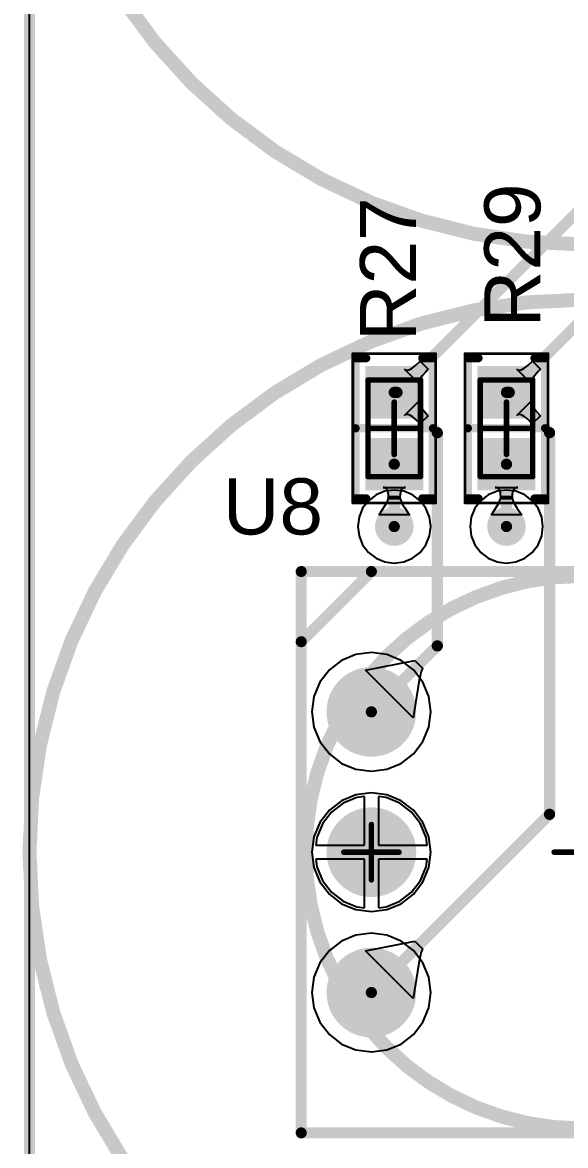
# Model space of a CAD drawing. Header units: inches. Extents: x -0.01 to 3.94, y -0.06 to 4.68.
# Drawn here: x -0.005 to 0.382, y 1.169 to 1.969 of the extents above; entities that cross this region are included whole.
import ezdxf

# ---------------------------------------------------------------- set-up
doc = ezdxf.new("R2010")
doc.units = ezdxf.units.IN
doc.header["$MEASUREMENT"] = 0
for name, color, linetype in [('Board outline', 6, 'Continuous'), ('Bottom Layer', 5, 'Continuous'), ('Bottom Solder', 6, 'Continuous'), ('Int1 -GND)', 16, 'Continuous'), ('Int2 -PWR)', 76, 'Continuous'), ('Multi-Layer', 9, 'Continuous'), ('Pad Holes', 156, 'Continuous'), ('PCBD Notes', 76, 'Continuous'), ('Top 3D Body', 56, 'Continuous'), ('Top Courtyard', 56, 'Continuous'), ('Top Layer', 1, 'Continuous'), ('Top Overlay', 2, 'Continuous'), ('Top Paste', 8, 'Continuous'), ('Top Solder', 216, 'Continuous'), ('Via Holes', 16, 'Continuous')]:
    doc.layers.add(name, color=color, linetype=linetype)
doc.styles.add('Arial', font='', dxfattribs={"height": 0.2})
doc.styles.get('Arial').set_extended_font_data('Arial')

# ---------------------------------------------------------------- blocks, each defined once
blk = doc.blocks.new('2599C238_5645_4A8C_8BF9_C7515FACCFA0_456')
at = {"layer": 'Bottom Layer'}
h = blk.add_hatch(color=5, dxfattribs=at)
edge = h.paths.add_edge_path()
edge.add_arc((-0.0999993, 0.1499991), 0.03, 0, 360)
h = blk.add_hatch(color=5, dxfattribs=at)
edge = h.paths.add_edge_path()
edge.add_arc((7e-07, 0.1499991), 0.03, 0, 360)
h = blk.add_hatch(color=5, dxfattribs=at)
edge = h.paths.add_edge_path()
edge.add_arc((0.1000007, 0.1499991), 0.03, 0, 360)
h = blk.add_hatch(color=5, dxfattribs=at)
edge = h.paths.add_edge_path()
edge.add_arc((-0.0999993, -0.1500009), 0.03, 0, 360)
h = blk.add_hatch(color=5, dxfattribs=at)
edge = h.paths.add_edge_path()
edge.add_arc((7e-07, -0.1500009), 0.03, 0, 360)
h = blk.add_hatch(color=5, dxfattribs=at)
edge = h.paths.add_edge_path()
edge.add_arc((0.1000007, -0.1500009), 0.03, 0, 360)
at = {"layer": 'Bottom Solder'}
h = blk.add_hatch(color=6, dxfattribs=at)
edge = h.paths.add_edge_path()
edge.add_arc((-0.0999993, 0.1499991), 0.0319685, 0, 360)
h = blk.add_hatch(color=6, dxfattribs=at)
edge = h.paths.add_edge_path()
edge.add_arc((7e-07, 0.1499991), 0.0319685, 0, 360)
h = blk.add_hatch(color=6, dxfattribs=at)
edge = h.paths.add_edge_path()
edge.add_arc((0.1000007, 0.1499991), 0.0319685, 0, 360)
h = blk.add_hatch(color=6, dxfattribs=at)
edge = h.paths.add_edge_path()
edge.add_arc((-0.0999993, -0.1500009), 0.0319685, 0, 360)
h = blk.add_hatch(color=6, dxfattribs=at)
edge = h.paths.add_edge_path()
edge.add_arc((7e-07, -0.1500009), 0.0319685, 0, 360)
h = blk.add_hatch(color=6, dxfattribs=at)
edge = h.paths.add_edge_path()
edge.add_arc((0.1000007, -0.1500009), 0.0319685, 0, 360)
at = {"layer": 'Int1 -GND)'}
h = blk.add_hatch(color=7, dxfattribs=at)
edge = h.paths.add_edge_path()
edge.add_arc((-0.0999993, 0.1499991), 0.03, 0, 360)
h = blk.add_hatch(color=7, dxfattribs=at)
edge = h.paths.add_edge_path()
edge.add_arc((7e-07, 0.1499991), 0.03, 0, 360)
h = blk.add_hatch(color=7, dxfattribs=at)
edge = h.paths.add_edge_path()
edge.add_arc((0.1000007, 0.1499991), 0.03, 0, 360)
h = blk.add_hatch(color=7, dxfattribs=at)
edge = h.paths.add_edge_path()
edge.add_arc((-0.0999993, -0.1500009), 0.03, 0, 360)
h = blk.add_hatch(color=7, dxfattribs=at)
edge = h.paths.add_edge_path()
edge.add_arc((7e-07, -0.1500009), 0.03, 0, 360)
h = blk.add_hatch(color=7, dxfattribs=at)
edge = h.paths.add_edge_path()
edge.add_arc((0.1000007, -0.1500009), 0.03, 0, 360)
at = {"layer": 'Int2 -PWR)'}
h = blk.add_hatch(color=7, dxfattribs=at)
edge = h.paths.add_edge_path()
edge.add_arc((-0.0999993, 0.1499991), 0.03, 0, 360)
h = blk.add_hatch(color=7, dxfattribs=at)
edge = h.paths.add_edge_path()
edge.add_arc((7e-07, 0.1499991), 0.03, 0, 360)
h = blk.add_hatch(color=7, dxfattribs=at)
edge = h.paths.add_edge_path()
edge.add_arc((0.1000007, 0.1499991), 0.03, 0, 360)
h = blk.add_hatch(color=7, dxfattribs=at)
edge = h.paths.add_edge_path()
edge.add_arc((-0.0999993, -0.1500009), 0.03, 0, 360)
h = blk.add_hatch(color=7, dxfattribs=at)
edge = h.paths.add_edge_path()
edge.add_arc((7e-07, -0.1500009), 0.03, 0, 360)
h = blk.add_hatch(color=7, dxfattribs=at)
edge = h.paths.add_edge_path()
edge.add_arc((0.1000007, -0.1500009), 0.03, 0, 360)
at = {"layer": 'Multi-Layer'}
h = blk.add_hatch(color=9, dxfattribs=at)
edge = h.paths.add_edge_path()
edge.add_arc((-0.0999993, 0.1499991), 0.03, 0, 360)
h = blk.add_hatch(color=9, dxfattribs=at)
edge = h.paths.add_edge_path()
edge.add_arc((7e-07, 0.1499991), 0.03, 0, 360)
h = blk.add_hatch(color=9, dxfattribs=at)
edge = h.paths.add_edge_path()
edge.add_arc((0.1000007, 0.1499991), 0.03, 0, 360)
h = blk.add_hatch(color=9, dxfattribs=at)
edge = h.paths.add_edge_path()
edge.add_arc((-0.0999993, -0.1500009), 0.03, 0, 360)
h = blk.add_hatch(color=9, dxfattribs=at)
edge = h.paths.add_edge_path()
edge.add_arc((7e-07, -0.1500009), 0.03, 0, 360)
h = blk.add_hatch(color=9, dxfattribs=at)
edge = h.paths.add_edge_path()
edge.add_arc((0.1000007, -0.1500009), 0.03, 0, 360)
at = {"layer": 'Pad Holes'}
h = blk.add_hatch(color=7, dxfattribs=at)
edge = h.paths.add_edge_path()
edge.add_arc((-0.0999993, 0.1499991), 0.015, 0, 360)
h = blk.add_hatch(color=7, dxfattribs=at)
edge = h.paths.add_edge_path()
edge.add_arc((7e-07, 0.1499991), 0.015, 0, 360)
h = blk.add_hatch(color=7, dxfattribs=at)
edge = h.paths.add_edge_path()
edge.add_arc((0.1000007, 0.1499991), 0.015, 0, 360)
h = blk.add_hatch(color=7, dxfattribs=at)
edge = h.paths.add_edge_path()
edge.add_arc((-0.0999993, -0.1500009), 0.015, 0, 360)
h = blk.add_hatch(color=7, dxfattribs=at)
edge = h.paths.add_edge_path()
edge.add_arc((7e-07, -0.1500009), 0.015, 0, 360)
h = blk.add_hatch(color=7, dxfattribs=at)
edge = h.paths.add_edge_path()
edge.add_arc((0.1000007, -0.1500009), 0.015, 0, 360)
at = {"layer": 'Top Layer'}
h = blk.add_hatch(color=1, dxfattribs=at)
edge = h.paths.add_edge_path()
edge.add_arc((-0.0999993, 0.1499991), 0.03, 0, 360)
h = blk.add_hatch(color=1, dxfattribs=at)
edge = h.paths.add_edge_path()
edge.add_arc((7e-07, 0.1499991), 0.03, 0, 360)
h = blk.add_hatch(color=1, dxfattribs=at)
edge = h.paths.add_edge_path()
edge.add_arc((0.1000007, 0.1499991), 0.03, 0, 360)
h = blk.add_hatch(color=1, dxfattribs=at)
edge = h.paths.add_edge_path()
edge.add_arc((-0.0999993, -0.1500009), 0.03, 0, 360)
h = blk.add_hatch(color=1, dxfattribs=at)
edge = h.paths.add_edge_path()
edge.add_arc((7e-07, -0.1500009), 0.03, 0, 360)
h = blk.add_hatch(color=1, dxfattribs=at)
edge = h.paths.add_edge_path()
edge.add_arc((0.1000007, -0.1500009), 0.03, 0, 360)
at = {"layer": 'Top Solder'}
h = blk.add_hatch(color=216, dxfattribs=at)
edge = h.paths.add_edge_path()
edge.add_arc((-0.0999993, 0.1499991), 0.0319685, 0, 360)
h = blk.add_hatch(color=216, dxfattribs=at)
edge = h.paths.add_edge_path()
edge.add_arc((7e-07, 0.1499991), 0.0319685, 0, 360)
h = blk.add_hatch(color=216, dxfattribs=at)
edge = h.paths.add_edge_path()
edge.add_arc((0.1000007, 0.1499991), 0.0319685, 0, 360)
h = blk.add_hatch(color=216, dxfattribs=at)
edge = h.paths.add_edge_path()
edge.add_arc((-0.0999993, -0.1500009), 0.0319685, 0, 360)
h = blk.add_hatch(color=216, dxfattribs=at)
edge = h.paths.add_edge_path()
edge.add_arc((7e-07, -0.1500009), 0.0319685, 0, 360)
h = blk.add_hatch(color=216, dxfattribs=at)
edge = h.paths.add_edge_path()
edge.add_arc((0.1000007, -0.1500009), 0.0319685, 0, 360)
at = {"layer": 'Top Courtyard'}
for points in [[(7e-07, -0.0196849, 0.003937, 0.003937, 0), (7e-07, 0.0196851, 0.003937, 0.003937, 0)], [(0.0196847, -9e-07, 0.003937, 0.003937, 0), (-0.0196853, -9e-07, 0.003937, 0.003937, 0)], [(7e-07, -0.1696849, 0.003937, 0.003937, 0), (7e-07, -0.1303149, 0.003937, 0.003937, 0)], [(0.0196847, -0.1500009, 0.003937, 0.003937, 0), (-0.0196853, -0.1500009, 0.003937, 0.003937, 0)]]:
    blk.add_lwpolyline(points, format="xyseb", dxfattribs=at)
for points in [[(-0.0009835, 0.0196851, 0.0019685, 0.0019685, 1), (0.0009849, 0.0196851, 0.0019685, 0.0019685, 1)], [(-0.0206695, -9e-07, 0.0019685, 0.0019685, 1), (-0.0187011, -9e-07, 0.0019685, 0.0019685, 1)], [(0.0187005, -9e-07, 0.0019685, 0.0019685, 1), (0.0206689, -9e-07, 0.0019685, 0.0019685, 1)], [(-0.0009835, -0.0196849, 0.0019685, 0.0019685, 1), (0.0009849, -0.0196849, 0.0019685, 0.0019685, 1)], [(-0.0009835, -0.1303149, 0.0019685, 0.0019685, 1), (0.0009849, -0.1303149, 0.0019685, 0.0019685, 1)], [(-0.0206695, -0.1500009, 0.0019685, 0.0019685, 1), (-0.0187011, -0.1500009, 0.0019685, 0.0019685, 1)], [(0.0187005, -0.1500009, 0.0019685, 0.0019685, 1), (0.0206689, -0.1500009, 0.0019685, 0.0019685, 1)], [(-0.0009835, -0.1696849, 0.0019685, 0.0019685, 1), (0.0009849, -0.1696849, 0.0019685, 0.0019685, 1)]]:
    blk.add_lwpolyline(points, format="xyseb", close=True, dxfattribs=at)
at = {"layer": 'Top Overlay'}
for points in [[(-0.1999993, -0.2000009, 0.007874, 0.007874, 0), (-0.1999993, 0.1999991, 0.007874, 0.007874, 0)], [(0.2000007, 0.1999991, 0.007874, 0.007874, 0), (-0.1999993, 0.1999991, 0.007874, 0.007874, 0)], [(0.2000007, -0.2000009, 0.007874, 0.007874, 0), (0.2000007, 0.1999991, 0.007874, 0.007874, 0)], [(-0.1499993, -0.2000009, 0.007874, 0.007874, 0), (-0.1999993, -0.1500009, 0.007874, 0.007874, 0)], [(0.2000007, -0.2000009, 0.007874, 0.007874, 0), (-0.1999993, -0.2000009, 0.007874, 0.007874, 0)]]:
    blk.add_lwpolyline(points, format="xyseb", dxfattribs=at)
for points in [[(-0.2019678, 0.1999991, 0.003937, 0.003937, 1), (-0.1980308, 0.1999991, 0.003937, 0.003937, 1)], [(-0.2019678, 0.1999991, 0.003937, 0.003937, 1), (-0.1980308, 0.1999991, 0.003937, 0.003937, 1)], [(0.1980322, 0.1999991, 0.003937, 0.003937, 1), (0.2019692, 0.1999991, 0.003937, 0.003937, 1)], [(0.1980322, 0.1999991, 0.003937, 0.003937, 1), (0.2019692, 0.1999991, 0.003937, 0.003937, 1)], [(-0.2019678, -0.1500009, 0.003937, 0.003937, 1), (-0.1980308, -0.1500009, 0.003937, 0.003937, 1)], [(-0.2019678, -0.2000009, 0.003937, 0.003937, 1), (-0.1980308, -0.2000009, 0.003937, 0.003937, 1)], [(-0.2019678, -0.2000009, 0.003937, 0.003937, 1), (-0.1980308, -0.2000009, 0.003937, 0.003937, 1)], [(-0.1519678, -0.2000009, 0.003937, 0.003937, 1), (-0.1480308, -0.2000009, 0.003937, 0.003937, 1)], [(0.1980322, -0.2000009, 0.003937, 0.003937, 1), (0.2019692, -0.2000009, 0.003937, 0.003937, 1)], [(0.1980322, -0.2000009, 0.003937, 0.003937, 1), (0.2019692, -0.2000009, 0.003937, 0.003937, 1)]]:
    blk.add_lwpolyline(points, format="xyseb", close=True, dxfattribs=at)
blk = doc.blocks.new('RES_0603_1608_525')
at = {"layer": 'Top Layer'}
for points in [[(-0.0423222, -0.0187007), (-0.0423222, 0.0187009), (-0.0088576, 0.0187009), (-0.0088576, -0.0187007)], [(0.0088578, -0.0187007), (0.0088578, 0.0187009), (0.0423224, 0.0187009), (0.0423224, -0.0187007)]]:
    blk.add_hatch(color=1, dxfattribs=at).paths.add_polyline_path(points)
at = {"layer": 'Top Paste'}
for points in [[(-0.0423222, -0.0187007), (-0.0423222, 0.0187009), (-0.0088576, 0.0187009), (-0.0088576, -0.0187007)], [(0.0088578, -0.0187007), (0.0088578, 0.0187009), (0.0423224, 0.0187009), (0.0423224, -0.0187007)]]:
    blk.add_hatch(color=8, dxfattribs=at).paths.add_polyline_path(points)
at = {"layer": 'Top Solder'}
for points in [[(-0.0442907, -0.0206692), (-0.0442907, 0.0206694), (-0.0068891, 0.0206694), (-0.0068891, -0.0206692)], [(0.0068893, -0.0206692), (0.0068893, 0.0206694), (0.0442909, 0.0206694), (0.0442909, -0.0206692)]]:
    blk.add_hatch(color=216, dxfattribs=at).paths.add_polyline_path(points)
at = {"layer": 'Top 3D Body'}
for points in [[(-0.0344479, 0.0187001, 0.003937, 0.003937, 0), (0.0344481, 0.0187001, 0.003937, 0.003937, 0)], [(-0.0344479, 0.0187001, 0.003937, 0.003937, 0), (-0.0344479, -0.0186999, 0.003937, 0.003937, 0)], [(0.0344481, 0.0187001, 0.003937, 0.003937, 0), (0.0344481, -0.0186999, 0.003937, 0.003937, 0)], [(-0.0344479, -0.0186999, 0.003937, 0.003937, 0), (0.0344481, -0.0186999, 0.003937, 0.003937, 0)]]:
    blk.add_lwpolyline(points, format="xyseb", dxfattribs=at)
for points in [[(-0.0354321, 0.0187001, 0.0019685, 0.0019685, 1), (-0.0334637, 0.0187001, 0.0019685, 0.0019685, 1)], [(-0.0354321, 0.0187001, 0.0019685, 0.0019685, 1), (-0.0334637, 0.0187001, 0.0019685, 0.0019685, 1)], [(0.0334639, 0.0187001, 0.0019685, 0.0019685, 1), (0.0354323, 0.0187001, 0.0019685, 0.0019685, 1)], [(0.0334639, 0.0187001, 0.0019685, 0.0019685, 1), (0.0354323, 0.0187001, 0.0019685, 0.0019685, 1)], [(-0.0354321, -0.0186999, 0.0019685, 0.0019685, 1), (-0.0334637, -0.0186999, 0.0019685, 0.0019685, 1)], [(-0.0354321, -0.0186999, 0.0019685, 0.0019685, 1), (-0.0334637, -0.0186999, 0.0019685, 0.0019685, 1)], [(0.0334639, -0.0186999, 0.0019685, 0.0019685, 1), (0.0354323, -0.0186999, 0.0019685, 0.0019685, 1)], [(0.0334639, -0.0186999, 0.0019685, 0.0019685, 1), (0.0354323, -0.0186999, 0.0019685, 0.0019685, 1)]]:
    blk.add_lwpolyline(points, format="xyseb", close=True, dxfattribs=at)
at = {"layer": 'Top Courtyard'}
for points in [[(-0.0531499, 0.0295281, 0.0019685, 0.0019685, 0), (0.0531501, 0.0295281, 0.0019685, 0.0019685, 0)], [(-0.0531499, 0.0295281, 0.0019685, 0.0019685, 0), (-0.0531499, -0.0295279, 0.0019685, 0.0019685, 0)], [(0.0531501, 0.0295281, 0.0019685, 0.0019685, 0), (0.0531501, -0.0295279, 0.0019685, 0.0019685, 0)], [(1e-07, 0.0187001, 0.003937, 0.003937, 0), (1e-07, -0.0186999, 0.003937, 0.003937, 0)], [(-0.0186999, 1e-07, 0.003937, 0.003937, 0), (0.0187001, 1e-07, 0.003937, 0.003937, 0)], [(-0.0531499, -0.0295279, 0.0019685, 0.0019685, 0), (0.0531501, -0.0295279, 0.0019685, 0.0019685, 0)]]:
    blk.add_lwpolyline(points, format="xyseb", dxfattribs=at)
for points in [[(-0.053642, 0.0295281, 0.0009842, 0.0009842, 1), (-0.0526578, 0.0295281, 0.0009842, 0.0009842, 1)], [(-0.053642, 0.0295281, 0.0009842, 0.0009842, 1), (-0.0526578, 0.0295281, 0.0009842, 0.0009842, 1)], [(0.052658, 0.0295281, 0.0009842, 0.0009842, 1), (0.0536422, 0.0295281, 0.0009842, 0.0009842, 1)], [(0.052658, 0.0295281, 0.0009842, 0.0009842, 1), (0.0536422, 0.0295281, 0.0009842, 0.0009842, 1)], [(-0.0009841, 0.0187001, 0.0019685, 0.0019685, 1), (0.0009843, 0.0187001, 0.0019685, 0.0019685, 1)], [(-0.0196841, 1e-07, 0.0019685, 0.0019685, 1), (-0.0177157, 1e-07, 0.0019685, 0.0019685, 1)], [(0.0177159, 1e-07, 0.0019685, 0.0019685, 1), (0.0196843, 1e-07, 0.0019685, 0.0019685, 1)], [(-0.0009841, -0.0186999, 0.0019685, 0.0019685, 1), (0.0009843, -0.0186999, 0.0019685, 0.0019685, 1)], [(-0.053642, -0.0295279, 0.0009842, 0.0009842, 1), (-0.0526578, -0.0295279, 0.0009842, 0.0009842, 1)], [(-0.053642, -0.0295279, 0.0009842, 0.0009842, 1), (-0.0526578, -0.0295279, 0.0009842, 0.0009842, 1)], [(0.052658, -0.0295279, 0.0009842, 0.0009842, 1), (0.0536422, -0.0295279, 0.0009842, 0.0009842, 1)], [(0.052658, -0.0295279, 0.0009842, 0.0009842, 1), (0.0536422, -0.0295279, 0.0009842, 0.0009842, 1)]]:
    blk.add_lwpolyline(points, format="xyseb", close=True, dxfattribs=at)
at = {"layer": 'Top Overlay'}
for points in [[(-0.0499999, 0.0275581, 0.0059055, 0.0059055, 0), (0.0500001, 0.0275581, 0.0059055, 0.0059055, 0)], [(-0.0499999, 0.0275581, 0.0059055, 0.0059055, 0), (-0.0499999, 0.0200001, 0.0059055, 0.0059055, 0)], [(1e-07, 0.0275581, 0.0059055, 0.0059055, 0), (1e-07, -0.0275599, 0.0059055, 0.0059055, 0)], [(0.0500001, 0.0275581, 0.0059055, 0.0059055, 0), (0.0500001, 0.0200001, 0.0059055, 0.0059055, 0)], [(-0.0499999, -0.0199999, 0.0059055, 0.0059055, 0), (-0.0499999, -0.0275599, 0.0059055, 0.0059055, 0)], [(0.0500001, -0.0199999, 0.0059055, 0.0059055, 0), (0.0500001, -0.0275599, 0.0059055, 0.0059055, 0)], [(-0.0499999, -0.0275599, 0.0059055, 0.0059055, 0), (0.0500001, -0.0275599, 0.0059055, 0.0059055, 0)]]:
    blk.add_lwpolyline(points, format="xyseb", dxfattribs=at)
for points in [[(-0.0514763, 0.0275581, 0.0029527, 0.0029527, 1), (-0.0485235, 0.0275581, 0.0029527, 0.0029527, 1)], [(-0.0514763, 0.0275581, 0.0029527, 0.0029527, 1), (-0.0485235, 0.0275581, 0.0029527, 0.0029527, 1)], [(-0.0014763, 0.0275581, 0.0029527, 0.0029527, 1), (0.0014765, 0.0275581, 0.0029527, 0.0029527, 1)], [(0.0485237, 0.0275581, 0.0029527, 0.0029527, 1), (0.0514765, 0.0275581, 0.0029527, 0.0029527, 1)], [(0.0485237, 0.0275581, 0.0029527, 0.0029527, 1), (0.0514765, 0.0275581, 0.0029527, 0.0029527, 1)], [(-0.0514763, 0.0200001, 0.0029527, 0.0029527, 1), (-0.0485235, 0.0200001, 0.0029527, 0.0029527, 1)], [(0.0485237, 0.0200001, 0.0029527, 0.0029527, 1), (0.0514765, 0.0200001, 0.0029527, 0.0029527, 1)], [(-0.0514763, -0.0199999, 0.0029527, 0.0029527, 1), (-0.0485235, -0.0199999, 0.0029527, 0.0029527, 1)], [(0.0485237, -0.0199999, 0.0029527, 0.0029527, 1), (0.0514765, -0.0199999, 0.0029527, 0.0029527, 1)], [(-0.0514763, -0.0275599, 0.0029527, 0.0029527, 1), (-0.0485235, -0.0275599, 0.0029527, 0.0029527, 1)], [(-0.0514763, -0.0275599, 0.0029527, 0.0029527, 1), (-0.0485235, -0.0275599, 0.0029527, 0.0029527, 1)], [(-0.0014763, -0.0275599, 0.0029527, 0.0029527, 1), (0.0014765, -0.0275599, 0.0029527, 0.0029527, 1)], [(0.0485237, -0.0275599, 0.0029527, 0.0029527, 1), (0.0514765, -0.0275599, 0.0029527, 0.0029527, 1)], [(0.0485237, -0.0275599, 0.0029527, 0.0029527, 1), (0.0514765, -0.0275599, 0.0029527, 0.0029527, 1)]]:
    blk.add_lwpolyline(points, format="xyseb", close=True, dxfattribs=at)
blk = doc.blocks.new('RES_0603_1608_527')
at = {"layer": 'Top Layer'}
for points in [[(-0.0423222, -0.0187007), (-0.0423222, 0.0187009), (-0.0088576, 0.0187009), (-0.0088576, -0.0187007)], [(0.0088578, -0.0187007), (0.0088578, 0.0187009), (0.0423224, 0.0187009), (0.0423224, -0.0187007)]]:
    blk.add_hatch(color=1, dxfattribs=at).paths.add_polyline_path(points)
at = {"layer": 'Top Paste'}
for points in [[(-0.0423222, -0.0187007), (-0.0423222, 0.0187009), (-0.0088576, 0.0187009), (-0.0088576, -0.0187007)], [(0.0088578, -0.0187007), (0.0088578, 0.0187009), (0.0423224, 0.0187009), (0.0423224, -0.0187007)]]:
    blk.add_hatch(color=8, dxfattribs=at).paths.add_polyline_path(points)
at = {"layer": 'Top Solder'}
for points in [[(-0.0442907, -0.0206692), (-0.0442907, 0.0206694), (-0.0068891, 0.0206694), (-0.0068891, -0.0206692)], [(0.0068893, -0.0206692), (0.0068893, 0.0206694), (0.0442909, 0.0206694), (0.0442909, -0.0206692)]]:
    blk.add_hatch(color=216, dxfattribs=at).paths.add_polyline_path(points)
at = {"layer": 'Top 3D Body'}
for points in [[(-0.0344479, 0.0187001, 0.003937, 0.003937, 0), (0.0344481, 0.0187001, 0.003937, 0.003937, 0)], [(-0.0344479, 0.0187001, 0.003937, 0.003937, 0), (-0.0344479, -0.0186999, 0.003937, 0.003937, 0)], [(0.0344481, 0.0187001, 0.003937, 0.003937, 0), (0.0344481, -0.0186999, 0.003937, 0.003937, 0)], [(-0.0344479, -0.0186999, 0.003937, 0.003937, 0), (0.0344481, -0.0186999, 0.003937, 0.003937, 0)]]:
    blk.add_lwpolyline(points, format="xyseb", dxfattribs=at)
for points in [[(-0.0354321, 0.0187001, 0.0019685, 0.0019685, 1), (-0.0334637, 0.0187001, 0.0019685, 0.0019685, 1)], [(-0.0354321, 0.0187001, 0.0019685, 0.0019685, 1), (-0.0334637, 0.0187001, 0.0019685, 0.0019685, 1)], [(0.0334639, 0.0187001, 0.0019685, 0.0019685, 1), (0.0354323, 0.0187001, 0.0019685, 0.0019685, 1)], [(0.0334639, 0.0187001, 0.0019685, 0.0019685, 1), (0.0354323, 0.0187001, 0.0019685, 0.0019685, 1)], [(-0.0354321, -0.0186999, 0.0019685, 0.0019685, 1), (-0.0334637, -0.0186999, 0.0019685, 0.0019685, 1)], [(-0.0354321, -0.0186999, 0.0019685, 0.0019685, 1), (-0.0334637, -0.0186999, 0.0019685, 0.0019685, 1)], [(0.0334639, -0.0186999, 0.0019685, 0.0019685, 1), (0.0354323, -0.0186999, 0.0019685, 0.0019685, 1)], [(0.0334639, -0.0186999, 0.0019685, 0.0019685, 1), (0.0354323, -0.0186999, 0.0019685, 0.0019685, 1)]]:
    blk.add_lwpolyline(points, format="xyseb", close=True, dxfattribs=at)
at = {"layer": 'Top Courtyard'}
for points in [[(-0.0531499, 0.0295281, 0.0019685, 0.0019685, 0), (0.0531501, 0.0295281, 0.0019685, 0.0019685, 0)], [(-0.0531499, 0.0295281, 0.0019685, 0.0019685, 0), (-0.0531499, -0.0295279, 0.0019685, 0.0019685, 0)], [(0.0531501, 0.0295281, 0.0019685, 0.0019685, 0), (0.0531501, -0.0295279, 0.0019685, 0.0019685, 0)], [(1e-07, 0.0187001, 0.003937, 0.003937, 0), (1e-07, -0.0186999, 0.003937, 0.003937, 0)], [(-0.0186999, 1e-07, 0.003937, 0.003937, 0), (0.0187001, 1e-07, 0.003937, 0.003937, 0)], [(-0.0531499, -0.0295279, 0.0019685, 0.0019685, 0), (0.0531501, -0.0295279, 0.0019685, 0.0019685, 0)]]:
    blk.add_lwpolyline(points, format="xyseb", dxfattribs=at)
for points in [[(-0.053642, 0.0295281, 0.0009842, 0.0009842, 1), (-0.0526578, 0.0295281, 0.0009842, 0.0009842, 1)], [(-0.053642, 0.0295281, 0.0009842, 0.0009842, 1), (-0.0526578, 0.0295281, 0.0009842, 0.0009842, 1)], [(0.052658, 0.0295281, 0.0009842, 0.0009842, 1), (0.0536422, 0.0295281, 0.0009842, 0.0009842, 1)], [(0.052658, 0.0295281, 0.0009842, 0.0009842, 1), (0.0536422, 0.0295281, 0.0009842, 0.0009842, 1)], [(-0.0009841, 0.0187001, 0.0019685, 0.0019685, 1), (0.0009843, 0.0187001, 0.0019685, 0.0019685, 1)], [(-0.0196841, 1e-07, 0.0019685, 0.0019685, 1), (-0.0177157, 1e-07, 0.0019685, 0.0019685, 1)], [(0.0177159, 1e-07, 0.0019685, 0.0019685, 1), (0.0196843, 1e-07, 0.0019685, 0.0019685, 1)], [(-0.0009841, -0.0186999, 0.0019685, 0.0019685, 1), (0.0009843, -0.0186999, 0.0019685, 0.0019685, 1)], [(-0.053642, -0.0295279, 0.0009842, 0.0009842, 1), (-0.0526578, -0.0295279, 0.0009842, 0.0009842, 1)], [(-0.053642, -0.0295279, 0.0009842, 0.0009842, 1), (-0.0526578, -0.0295279, 0.0009842, 0.0009842, 1)], [(0.052658, -0.0295279, 0.0009842, 0.0009842, 1), (0.0536422, -0.0295279, 0.0009842, 0.0009842, 1)], [(0.052658, -0.0295279, 0.0009842, 0.0009842, 1), (0.0536422, -0.0295279, 0.0009842, 0.0009842, 1)]]:
    blk.add_lwpolyline(points, format="xyseb", close=True, dxfattribs=at)
at = {"layer": 'Top Overlay'}
for points in [[(-0.0499999, 0.0275581, 0.0059055, 0.0059055, 0), (0.0500001, 0.0275581, 0.0059055, 0.0059055, 0)], [(-0.0499999, 0.0275581, 0.0059055, 0.0059055, 0), (-0.0499999, 0.0200001, 0.0059055, 0.0059055, 0)], [(1e-07, 0.0275581, 0.0059055, 0.0059055, 0), (1e-07, -0.0275599, 0.0059055, 0.0059055, 0)], [(0.0500001, 0.0275581, 0.0059055, 0.0059055, 0), (0.0500001, 0.0200001, 0.0059055, 0.0059055, 0)], [(-0.0499999, -0.0199999, 0.0059055, 0.0059055, 0), (-0.0499999, -0.0275599, 0.0059055, 0.0059055, 0)], [(0.0500001, -0.0199999, 0.0059055, 0.0059055, 0), (0.0500001, -0.0275599, 0.0059055, 0.0059055, 0)], [(-0.0499999, -0.0275599, 0.0059055, 0.0059055, 0), (0.0500001, -0.0275599, 0.0059055, 0.0059055, 0)]]:
    blk.add_lwpolyline(points, format="xyseb", dxfattribs=at)
for points in [[(-0.0514763, 0.0275581, 0.0029527, 0.0029527, 1), (-0.0485235, 0.0275581, 0.0029527, 0.0029527, 1)], [(-0.0514763, 0.0275581, 0.0029527, 0.0029527, 1), (-0.0485235, 0.0275581, 0.0029527, 0.0029527, 1)], [(-0.0014763, 0.0275581, 0.0029527, 0.0029527, 1), (0.0014765, 0.0275581, 0.0029527, 0.0029527, 1)], [(0.0485237, 0.0275581, 0.0029527, 0.0029527, 1), (0.0514765, 0.0275581, 0.0029527, 0.0029527, 1)], [(0.0485237, 0.0275581, 0.0029527, 0.0029527, 1), (0.0514765, 0.0275581, 0.0029527, 0.0029527, 1)], [(-0.0514763, 0.0200001, 0.0029527, 0.0029527, 1), (-0.0485235, 0.0200001, 0.0029527, 0.0029527, 1)], [(0.0485237, 0.0200001, 0.0029527, 0.0029527, 1), (0.0514765, 0.0200001, 0.0029527, 0.0029527, 1)], [(-0.0514763, -0.0199999, 0.0029527, 0.0029527, 1), (-0.0485235, -0.0199999, 0.0029527, 0.0029527, 1)], [(0.0485237, -0.0199999, 0.0029527, 0.0029527, 1), (0.0514765, -0.0199999, 0.0029527, 0.0029527, 1)], [(-0.0514763, -0.0275599, 0.0029527, 0.0029527, 1), (-0.0485235, -0.0275599, 0.0029527, 0.0029527, 1)], [(-0.0514763, -0.0275599, 0.0029527, 0.0029527, 1), (-0.0485235, -0.0275599, 0.0029527, 0.0029527, 1)], [(-0.0014763, -0.0275599, 0.0029527, 0.0029527, 1), (0.0014765, -0.0275599, 0.0029527, 0.0029527, 1)], [(0.0485237, -0.0275599, 0.0029527, 0.0029527, 1), (0.0514765, -0.0275599, 0.0029527, 0.0029527, 1)], [(0.0485237, -0.0275599, 0.0029527, 0.0029527, 1), (0.0514765, -0.0275599, 0.0029527, 0.0029527, 1)]]:
    blk.add_lwpolyline(points, format="xyseb", close=True, dxfattribs=at)

msp = doc.modelspace()

# ---------------------------------------------------------------- hatches: boundary and pattern name
at = {"layer": 'Bottom Layer'}
h = msp.add_hatch(color=5, dxfattribs=at)
edge = h.paths.add_edge_path()
edge.add_arc((0.26, 1.61), 0.0137795, 0, 360)
h = msp.add_hatch(color=5, dxfattribs=at)
edge = h.paths.add_edge_path()
edge.add_arc((0.3399999, 1.6100001), 0.0137795, 0, 360)
at = {"layer": 'Int1 -GND)'}
h = msp.add_hatch(color=7, dxfattribs=at)
edge = h.paths.add_edge_path()
edge.add_arc((0.26, 1.61), 0.0137795, 0, 360)
h = msp.add_hatch(color=7, dxfattribs=at)
edge = h.paths.add_edge_path()
edge.add_arc((0.3399999, 1.6100001), 0.0137795, 0, 360)
at = {"layer": 'Int2 -PWR)'}
h = msp.add_hatch(color=7, dxfattribs=at)
edge = h.paths.add_edge_path()
edge.add_arc((0.26, 1.61), 0.0137795, 0, 360)
h = msp.add_hatch(color=7, dxfattribs=at)
edge = h.paths.add_edge_path()
edge.add_arc((0.3399999, 1.6100001), 0.0137795, 0, 360)
at = {"layer": 'Top Layer'}
h = msp.add_hatch(color=1, dxfattribs=at)
edge = h.paths.add_edge_path()
edge.add_arc((0.26, 1.61), 0.0137795, 0, 360)
h = msp.add_hatch(color=1, dxfattribs=at)
edge = h.paths.add_edge_path()
edge.add_arc((0.3399999, 1.6100001), 0.0137795, 0, 360)
at = {"layer": 'Via Holes'}
h = msp.add_hatch(color=7, dxfattribs=at)
edge = h.paths.add_edge_path()
edge.add_arc((0.26, 1.61), 0.0068897, 0, 360)
h = msp.add_hatch(color=7, dxfattribs=at)
edge = h.paths.add_edge_path()
edge.add_arc((0.3399999, 1.6100001), 0.0068897, 0, 360)

# ---------------------------------------------------------------- linework, layer by layer
at = {"layer": 'Board outline'}
msp.add_lwpolyline([(-1e-07, 1e-07, 0.007874, 0.007874, 0), (-1e-07, 4.6259841, 0.007874, 0.007874, 0)], format="xyseb", dxfattribs=at)
at = {"layer": 'Int1 -GND)'}
for p, q in [((0, 0), (0, 4.6259843)), ((0.2225187, 1.514639), (0.2137452, 1.5079068)), ((0.2327357, 1.518871), (0.2225187, 1.514639)), ((0.2436999, 1.5203145), (0.2327357, 1.518871)), ((0.2546641, 1.518871), (0.2436999, 1.5203145)), ((0.2648811, 1.514639), (0.2546641, 1.518871)), ((0.2736546, 1.5079068), (0.2648811, 1.514639)), ((0.2137452, 1.5079068), (0.207013, 1.4991333)), ((0.2803868, 1.4991333), (0.2736546, 1.5079068)), ((0.207013, 1.4991333), (0.202781, 1.4889163)), ((0.2846188, 1.4889163), (0.2803868, 1.4991333)), ((0.202781, 1.4889163), (0.2013375, 1.4779521)), ((0.2860623, 1.4779521), (0.2846188, 1.4889163)), ((0.2013375, 1.4779521), (0.202781, 1.4669879)), ((0.2846188, 1.4669879), (0.2860623, 1.4779521)), ((0.202781, 1.4669879), (0.207013, 1.4567709)), ((0.2803868, 1.4567709), (0.2846188, 1.4669879)), ((0.207013, 1.4567709), (0.2137452, 1.4479974)), ((0.2736546, 1.4479974), (0.2803868, 1.4567709)), ((0.2137452, 1.4479974), (0.2225187, 1.4412652)), ((0.2225187, 1.4412652), (0.2327357, 1.4370332)), ((0.2546641, 1.4370332), (0.2648811, 1.4412652)), ((0.2648811, 1.4412652), (0.2736546, 1.4479974)), ((0.2327357, 1.4370332), (0.2436999, 1.4355897)), ((0.2436999, 1.4355897), (0.2546641, 1.4370332)), ((0.2327357, 1.418871), (0.2225187, 1.414639)), ((0.2436999, 1.4203145), (0.2327357, 1.418871)), ((0.2546641, 1.418871), (0.2436999, 1.4203145)), ((0.2648811, 1.414639), (0.2546641, 1.418871)), ((0.2225187, 1.414639), (0.2137452, 1.4079068)), ((0.2736546, 1.4079068), (0.2648811, 1.414639)), ((0.2137452, 1.4079068), (0.207013, 1.3991333)), ((0.2803868, 1.3991333), (0.2736546, 1.4079068)), ((0.207013, 1.3991333), (0.202781, 1.3889163)), ((0.2846188, 1.3889163), (0.2803868, 1.3991333)), ((0.202781, 1.3889163), (0.2013375, 1.3779521)), ((0.2860623, 1.3779521), (0.2846188, 1.3889163)), ((0.2013375, 1.3779521), (0.202781, 1.3669879)), ((0.2846188, 1.3669879), (0.2860623, 1.3779521)), ((0.202781, 1.3669879), (0.207013, 1.3567709)), ((0.2803868, 1.3567709), (0.2846188, 1.3669879)), ((0.207013, 1.3567709), (0.2137452, 1.3479974)), ((0.2736546, 1.3479974), (0.2803868, 1.3567709)), ((0.2137452, 1.3479974), (0.2225187, 1.3412652)), ((0.2648811, 1.3412652), (0.2736546, 1.3479974)), ((0.2225187, 1.3412652), (0.2327357, 1.3370332)), ((0.2327357, 1.3370332), (0.2436999, 1.3355897)), ((0.2436999, 1.3355897), (0.2546641, 1.3370332)), ((0.2546641, 1.3370332), (0.2648811, 1.3412652)), ((0.2225187, 1.314639), (0.2137452, 1.3079068)), ((0.2327357, 1.318871), (0.2225187, 1.314639)), ((0.2436999, 1.3203145), (0.2327357, 1.318871)), ((0.2546641, 1.318871), (0.2436999, 1.3203145)), ((0.2648811, 1.314639), (0.2546641, 1.318871)), ((0.2736546, 1.3079068), (0.2648811, 1.314639)), ((0.2137452, 1.3079068), (0.207013, 1.2991333)), ((0.2803868, 1.2991333), (0.2736546, 1.3079068)), ((0.207013, 1.2991333), (0.202781, 1.2889163)), ((0.2846188, 1.2889163), (0.2803868, 1.2991333)), ((0.202781, 1.2889163), (0.2013375, 1.2779521)), ((0.2860623, 1.2779521), (0.2846188, 1.2889163)), ((0.2013375, 1.2779521), (0.202781, 1.2669879)), ((0.2846188, 1.2669879), (0.2860623, 1.2779521)), ((0.202781, 1.2669879), (0.207013, 1.2567709)), ((0.2803868, 1.2567709), (0.2846188, 1.2669879)), ((0.207013, 1.2567709), (0.2137452, 1.2479974)), ((0.2736546, 1.2479974), (0.2803868, 1.2567709)), ((0.2137452, 1.2479974), (0.2225187, 1.2412652)), ((0.2225187, 1.2412652), (0.2327357, 1.2370332)), ((0.2546641, 1.2370332), (0.2648811, 1.2412652)), ((0.2648811, 1.2412652), (0.2736546, 1.2479974)), ((0.2327357, 1.2370332), (0.2436999, 1.2355897)), ((0.2436999, 1.2355897), (0.2546641, 1.2370332))]:
    msp.add_line(p, q, dxfattribs=at)
at = {"layer": 'Int2 -PWR)'}
for p, q in [((0, 0), (0, 4.6259843)), ((0.246999, 1.6325184), (0.2416138, 1.6283862)), ((0.2532702, 1.635116), (0.246999, 1.6325184)), ((0.26, 1.636002), (0.2532702, 1.635116)), ((0.2667298, 1.635116), (0.26, 1.636002)), ((0.273001, 1.6325184), (0.2667298, 1.635116)), ((0.2783862, 1.6283862), (0.273001, 1.6325184)), ((0.3269989, 1.6325185), (0.3216137, 1.6283863)), ((0.3332701, 1.6351161), (0.3269989, 1.6325185)), ((0.3399999, 1.6360021), (0.3332701, 1.6351161)), ((0.3467297, 1.6351161), (0.3399999, 1.6360021)), ((0.3530009, 1.6325185), (0.3467297, 1.6351161)), ((0.3583861, 1.6283863), (0.3530009, 1.6325185)), ((0.2416138, 1.6283862), (0.2374816, 1.623001)), ((0.2825184, 1.623001), (0.2783862, 1.6283862)), ((0.3216137, 1.6283863), (0.3174815, 1.6230011)), ((0.3625183, 1.6230011), (0.3583861, 1.6283863)), ((0.234884, 1.6167298), (0.233998, 1.61)), ((0.2374816, 1.623001), (0.234884, 1.6167298)), ((0.285116, 1.6167298), (0.2825184, 1.623001)), ((0.286002, 1.61), (0.285116, 1.6167298)), ((0.3148839, 1.6167299), (0.3139979, 1.6100001)), ((0.3174815, 1.6230011), (0.3148839, 1.6167299)), ((0.3651159, 1.6167299), (0.3625183, 1.6230011)), ((0.3660019, 1.6100001), (0.3651159, 1.6167299)), ((0.233998, 1.61), (0.234884, 1.6032702)), ((0.285116, 1.6032702), (0.286002, 1.61)), ((0.3139979, 1.6100001), (0.3148839, 1.6032703)), ((0.3651159, 1.6032703), (0.3660019, 1.6100001)), ((0.234884, 1.6032702), (0.2374816, 1.596999)), ((0.2825184, 1.596999), (0.285116, 1.6032702)), ((0.3148839, 1.6032703), (0.3174815, 1.5969991)), ((0.3625183, 1.5969991), (0.3651159, 1.6032703)), ((0.2374816, 1.596999), (0.2416138, 1.5916138)), ((0.2783862, 1.5916138), (0.2825184, 1.596999)), ((0.3174815, 1.5969991), (0.3216137, 1.5916139)), ((0.3583861, 1.5916139), (0.3625183, 1.5969991)), ((0.2416138, 1.5916138), (0.246999, 1.5874816)), ((0.246999, 1.5874816), (0.2532702, 1.584884)), ((0.2532702, 1.584884), (0.26, 1.583998)), ((0.26, 1.583998), (0.2667298, 1.584884)), ((0.2667298, 1.584884), (0.273001, 1.5874816)), ((0.273001, 1.5874816), (0.2783862, 1.5916138)), ((0.3216137, 1.5916139), (0.3269989, 1.5874817)), ((0.3269989, 1.5874817), (0.3332701, 1.5848841)), ((0.3332701, 1.5848841), (0.3399999, 1.5839981)), ((0.3399999, 1.5839981), (0.3467297, 1.5848841)), ((0.3467297, 1.5848841), (0.3530009, 1.5874817)), ((0.3530009, 1.5874817), (0.3583861, 1.5916139)), ((0.2225187, 1.514639), (0.2137452, 1.5079068)), ((0.2327357, 1.518871), (0.2225187, 1.514639)), ((0.2436999, 1.5203145), (0.2327357, 1.518871)), ((0.2546641, 1.518871), (0.2436999, 1.5203145)), ((0.2648811, 1.514639), (0.2546641, 1.518871)), ((0.2736546, 1.5079068), (0.2648811, 1.514639)), ((0.2137452, 1.5079068), (0.207013, 1.4991333)), ((0.2803868, 1.4991333), (0.2736546, 1.5079068)), ((0.207013, 1.4991333), (0.202781, 1.4889163)), ((0.2846188, 1.4889163), (0.2803868, 1.4991333)), ((0.202781, 1.4889163), (0.2013375, 1.4779521)), ((0.2860623, 1.4779521), (0.2846188, 1.4889163)), ((0.2013375, 1.4779521), (0.202781, 1.4669879)), ((0.2846188, 1.4669879), (0.2860623, 1.4779521)), ((0.202781, 1.4669879), (0.207013, 1.4567709)), ((0.2803868, 1.4567709), (0.2846188, 1.4669879)), ((0.207013, 1.4567709), (0.2137452, 1.4479974)), ((0.2736546, 1.4479974), (0.2803868, 1.4567709)), ((0.2137452, 1.4479974), (0.2225187, 1.4412652)), ((0.2225187, 1.4412652), (0.2327357, 1.4370332)), ((0.2546641, 1.4370332), (0.2648811, 1.4412652)), ((0.2648811, 1.4412652), (0.2736546, 1.4479974)), ((0.2327357, 1.4370332), (0.2436999, 1.4355897)), ((0.2436999, 1.4355897), (0.2546641, 1.4370332)), ((0.2332578, 1.4169226), (0.2235273, 1.4128921)), ((0.2386999, 1.4176391), (0.2332578, 1.4169226)), ((0.2386999, 1.3829521), (0.2386999, 1.4176391)), ((0.254142, 1.4169226), (0.2486999, 1.4176391)), ((0.2486999, 1.4176391), (0.2486999, 1.3829521)), ((0.2638725, 1.4128921), (0.254142, 1.4169226)), ((0.2235273, 1.4128921), (0.2151715, 1.4064805)), ((0.2722283, 1.4064805), (0.2638725, 1.4128921)), ((0.2151715, 1.4064805), (0.2087599, 1.3981247)), ((0.2786399, 1.3981247), (0.2722283, 1.4064805)), ((0.2087599, 1.3981247), (0.2047294, 1.3883942)), ((0.2826704, 1.3883942), (0.2786399, 1.3981247)), ((0.2047294, 1.3883942), (0.2040129, 1.3829521)), ((0.2833869, 1.3829521), (0.2826704, 1.3883942)), ((0.2040129, 1.3829521), (0.2386999, 1.3829521)), ((0.2486999, 1.3829521), (0.2833869, 1.3829521)), ((0.2386999, 1.3729521), (0.2040129, 1.3729521)), ((0.2040129, 1.3729521), (0.2047294, 1.36751)), ((0.2386999, 1.3382651), (0.2386999, 1.3729521)), ((0.2833869, 1.3729521), (0.2486999, 1.3729521)), ((0.2486999, 1.3729521), (0.2486999, 1.3382651)), ((0.2826704, 1.36751), (0.2833869, 1.3729521)), ((0.2047294, 1.36751), (0.2087599, 1.3577795)), ((0.2786399, 1.3577795), (0.2826704, 1.36751)), ((0.2087599, 1.3577795), (0.2151715, 1.3494237)), ((0.2722283, 1.3494237), (0.2786399, 1.3577795)), ((0.2151715, 1.3494237), (0.2235273, 1.3430121)), ((0.2638725, 1.3430121), (0.2722283, 1.3494237)), ((0.2235273, 1.3430121), (0.2332578, 1.3389816)), ((0.2332578, 1.3389816), (0.2386999, 1.3382651)), ((0.2486999, 1.3382651), (0.254142, 1.3389816)), ((0.254142, 1.3389816), (0.2638725, 1.3430121)), ((0.2225187, 1.314639), (0.2137452, 1.3079068)), ((0.2327357, 1.318871), (0.2225187, 1.314639)), ((0.2436999, 1.3203145), (0.2327357, 1.318871)), ((0.2546641, 1.318871), (0.2436999, 1.3203145)), ((0.2648811, 1.314639), (0.2546641, 1.318871)), ((0.2736546, 1.3079068), (0.2648811, 1.314639)), ((0.2137452, 1.3079068), (0.207013, 1.2991333)), ((0.2803868, 1.2991333), (0.2736546, 1.3079068)), ((0.207013, 1.2991333), (0.202781, 1.2889163)), ((0.2846188, 1.2889163), (0.2803868, 1.2991333)), ((0.202781, 1.2889163), (0.2013375, 1.2779521)), ((0.2860623, 1.2779521), (0.2846188, 1.2889163)), ((0.2013375, 1.2779521), (0.202781, 1.2669879)), ((0.2846188, 1.2669879), (0.2860623, 1.2779521)), ((0.202781, 1.2669879), (0.207013, 1.2567709)), ((0.2803868, 1.2567709), (0.2846188, 1.2669879)), ((0.207013, 1.2567709), (0.2137452, 1.2479974)), ((0.2736546, 1.2479974), (0.2803868, 1.2567709)), ((0.2137452, 1.2479974), (0.2225187, 1.2412652)), ((0.2225187, 1.2412652), (0.2327357, 1.2370332)), ((0.2546641, 1.2370332), (0.2648811, 1.2412652)), ((0.2648811, 1.2412652), (0.2736546, 1.2479974)), ((0.2327357, 1.2370332), (0.2436999, 1.2355897)), ((0.2436999, 1.2355897), (0.2546641, 1.2370332))]:
    msp.add_line(p, q, dxfattribs=at)
at = {"layer": 'PCBD Notes'}
for points in [[(0.7874016, 2.2047244, 0.01, 0.01, 1), (0, 2.2047244, 0.01, 0.01, 1)], [(0.7874016, 1.3779527, 0.01, 0.01, 1), (0, 1.3779527, 0.01, 0.01, 1)], [(0.5905512, 1.3779527, 0.01, 0.01, 1), (0.1968504, 1.3779527, 0.01, 0.01, 1)], [(-0.0025, 1.3779527, 0.005, 0.005, 1), (0.0025, 1.3779527, 0.005, 0.005, 1)], [(0.1943504, 1.3779527, 0.005, 0.005, 1), (0.1993504, 1.3779527, 0.005, 0.005, 1)]]:
    msp.add_lwpolyline(points, format="xyseb", close=True, dxfattribs=at)
at = {"layer": 'Top Layer'}
for p, q in [((0.2785807, 1.7108887), (0.267267, 1.7222024)), ((0.267267, 1.7222024), (0.2678892, 1.7217499)), ((0.2678892, 1.7217499), (0.2686246, 1.7215236)), ((0.2686246, 1.7215236), (0.2694732, 1.7215236)), ((0.2694732, 1.7215236), (0.2704348, 1.7217499)), ((0.2704348, 1.7217499), (0.2715096, 1.7222024)), ((0.2715096, 1.7222024), (0.2726976, 1.7228812)), ((0.2726976, 1.7228812), (0.2739986, 1.7237863)), ((0.2739986, 1.7237863), (0.2754129, 1.7249177)), ((0.2754129, 1.7249177), (0.2785807, 1.7278593)), ((0.2785807, 1.7278593), (0.2842376, 1.7222024)), ((0.2826536, 1.7205619), (0.2801646, 1.7176203)), ((0.2842376, 1.7222024), (0.2826536, 1.7205619)), ((0.3585807, 1.7108887), (0.347267, 1.7222024)), ((0.347267, 1.7222024), (0.3478892, 1.7217499)), ((0.3478892, 1.7217499), (0.3486246, 1.7215236)), ((0.3486246, 1.7215236), (0.3494732, 1.7215236)), ((0.3494732, 1.7215236), (0.3504348, 1.7217499)), ((0.3504348, 1.7217499), (0.3515096, 1.7222024)), ((0.3515096, 1.7222024), (0.3526976, 1.7228812)), ((0.3526976, 1.7228812), (0.3539986, 1.7237863)), ((0.3539986, 1.7237863), (0.3554129, 1.7249177)), ((0.3554129, 1.7249177), (0.3585807, 1.7278593)), ((0.3585807, 1.7278593), (0.3642376, 1.7222024)), ((0.3626536, 1.7205619), (0.3601646, 1.7176203)), ((0.3642376, 1.7222024), (0.3626536, 1.7205619)), ((0.2781282, 1.7140565), (0.2779019, 1.7130949)), ((0.2779019, 1.7130949), (0.2779019, 1.7122463)), ((0.2785807, 1.7151313), (0.2781282, 1.7140565)), ((0.2792595, 1.7163193), (0.2785807, 1.7151313)), ((0.2801646, 1.7176203), (0.2792595, 1.7163193)), ((0.3581282, 1.7140565), (0.3579019, 1.7130949)), ((0.3579019, 1.7130949), (0.3579019, 1.7122463)), ((0.3585807, 1.7151313), (0.3581282, 1.7140565)), ((0.3592595, 1.7163193), (0.3585807, 1.7151313)), ((0.3601646, 1.7176203), (0.3592595, 1.7163193)), ((0.2779019, 1.7122463), (0.2781282, 1.7115109)), ((0.2781282, 1.7115109), (0.2785807, 1.7108887)), ((0.3579019, 1.7122463), (0.3581282, 1.7115109)), ((0.3581282, 1.7115109), (0.3585807, 1.7108887)), ((0.267267, 1.6890978), (0.2784607, 1.7002915)), ((0.2780202, 1.6996801), (0.2778059, 1.6989531)), ((0.2778059, 1.6989531), (0.2778179, 1.6981105)), ((0.2778179, 1.6981105), (0.2780562, 1.6971525)), ((0.2784607, 1.7002915), (0.2780202, 1.6996801)), ((0.2780562, 1.6971525), (0.2785207, 1.6960789)), ((0.347267, 1.6890978), (0.3584607, 1.7002915)), ((0.3580202, 1.6996801), (0.3578059, 1.6989531)), ((0.3578059, 1.6989531), (0.3578179, 1.6981105)), ((0.3578179, 1.6981105), (0.3580562, 1.6971525)), ((0.3584607, 1.7002915), (0.3580202, 1.6996801)), ((0.3580562, 1.6971525), (0.3585207, 1.6960789)), ((0.2678784, 1.6895383), (0.267267, 1.6890978)), ((0.2686054, 1.6897526), (0.2678784, 1.6895383)), ((0.269448, 1.6897406), (0.2686054, 1.6897526)), ((0.270406, 1.6895023), (0.269448, 1.6897406)), ((0.2714796, 1.6890378), (0.270406, 1.6895023)), ((0.2726688, 1.688347), (0.2714796, 1.6890378)), ((0.2785207, 1.6960789), (0.2792115, 1.6948897)), ((0.2842376, 1.6889778), (0.2785807, 1.6833209)), ((0.2792115, 1.6948897), (0.2801286, 1.6935851)), ((0.2801286, 1.6935851), (0.281272, 1.6921648)), ((0.281272, 1.6921648), (0.2842376, 1.6889778)), ((0.3478784, 1.6895383), (0.347267, 1.6890978)), ((0.3486054, 1.6897526), (0.3478784, 1.6895383)), ((0.349448, 1.6897406), (0.3486054, 1.6897526)), ((0.350406, 1.6895023), (0.349448, 1.6897406)), ((0.3514796, 1.6890378), (0.350406, 1.6895023)), ((0.3526688, 1.688347), (0.3514796, 1.6890378)), ((0.3585207, 1.6960789), (0.3592115, 1.6948897)), ((0.3642376, 1.6889778), (0.3585807, 1.6833209)), ((0.3592115, 1.6948897), (0.3601286, 1.6935851)), ((0.3601286, 1.6935851), (0.361272, 1.6921648)), ((0.361272, 1.6921648), (0.3642376, 1.6889778)), ((0.2739734, 1.6874299), (0.2726688, 1.688347)), ((0.2769294, 1.6849169), (0.2739734, 1.6874299)), ((0.2785807, 1.6833209), (0.2769294, 1.6849169)), ((0.3539734, 1.6874299), (0.3526688, 1.688347)), ((0.3569294, 1.6849169), (0.3539734, 1.6874299)), ((0.3585807, 1.6833209), (0.3569294, 1.6849169)), ((0.2527599, 1.6378366), (0.2519999, 1.6379178)), ((0.2519999, 1.6379178), (0.2679999, 1.6379178)), ((0.2534399, 1.637593), (0.2527599, 1.6378366)), ((0.2540399, 1.637187), (0.2534399, 1.637593)), ((0.2545599, 1.6366186), (0.2540399, 1.637187)), ((0.2549999, 1.6358878), (0.2545599, 1.6366186)), ((0.2553599, 1.6349946), (0.2549999, 1.6358878)), ((0.2556399, 1.633939), (0.2553599, 1.6349946)), ((0.2558399, 1.632721), (0.2556399, 1.633939)), ((0.2559599, 1.6313406), (0.2558399, 1.632721)), ((0.2641599, 1.632721), (0.2640399, 1.6313406)), ((0.2643599, 1.633939), (0.2641599, 1.632721)), ((0.2646399, 1.6349946), (0.2643599, 1.633939)), ((0.2649999, 1.6358878), (0.2646399, 1.6349946)), ((0.2654399, 1.6366186), (0.2649999, 1.6358878)), ((0.2659599, 1.637187), (0.2654399, 1.6366186)), ((0.2665599, 1.637593), (0.2659599, 1.637187)), ((0.2672399, 1.6378366), (0.2665599, 1.637593)), ((0.2679999, 1.6379178), (0.2672399, 1.6378366)), ((0.3327599, 1.6378366), (0.3319999, 1.6379178)), ((0.3319999, 1.6379178), (0.3479999, 1.6379178)), ((0.3334399, 1.637593), (0.3327599, 1.6378366)), ((0.3340399, 1.637187), (0.3334399, 1.637593)), ((0.3345599, 1.6366186), (0.3340399, 1.637187)), ((0.3349999, 1.6358878), (0.3345599, 1.6366186)), ((0.3353599, 1.6349946), (0.3349999, 1.6358878)), ((0.3356399, 1.633939), (0.3353599, 1.6349946)), ((0.3358399, 1.632721), (0.3356399, 1.633939)), ((0.3359599, 1.6313406), (0.3358399, 1.632721)), ((0.3441599, 1.632721), (0.3440399, 1.6313406)), ((0.3443599, 1.633939), (0.3441599, 1.632721)), ((0.3446399, 1.6349946), (0.3443599, 1.633939)), ((0.3449999, 1.6358878), (0.3446399, 1.6349946)), ((0.3454399, 1.6366186), (0.3449999, 1.6358878)), ((0.3459599, 1.637187), (0.3454399, 1.6366186)), ((0.3465599, 1.637593), (0.3459599, 1.637187)), ((0.3472399, 1.6378366), (0.3465599, 1.637593)), ((0.3479999, 1.6379178), (0.3472399, 1.6378366)), ((0.2503149, 1.6200886), (0.2542453, 1.6262424)), ((0.2542453, 1.6262424), (0.2548769, 1.6275052)), ((0.2548769, 1.6275052), (0.2553682, 1.6286577)), ((0.2553682, 1.6286577), (0.2557192, 1.6297)), ((0.2557192, 1.6297), (0.2559297, 1.6306321)), ((0.2559297, 1.6306321), (0.2559999, 1.6314539)), ((0.2559999, 1.6297978), (0.2559599, 1.6313406)), ((0.2559999, 1.6314539), (0.2639999, 1.631454)), ((0.2639999, 1.6297978), (0.2559999, 1.6297978)), ((0.2639999, 1.631454), (0.2640701, 1.6306322)), ((0.2640399, 1.6313406), (0.2639999, 1.6297978)), ((0.2640701, 1.6306322), (0.2642806, 1.6297001)), ((0.2642806, 1.6297001), (0.2646316, 1.6286578)), ((0.2646316, 1.6286578), (0.2651229, 1.6275053)), ((0.2651229, 1.6275053), (0.2657546, 1.6262425)), ((0.2657546, 1.6262425), (0.267439, 1.6233861)), ((0.3303149, 1.6200888), (0.3342453, 1.6262425)), ((0.3342453, 1.6262425), (0.3348769, 1.6275053)), ((0.3348769, 1.6275053), (0.3353682, 1.6286579)), ((0.3353682, 1.6286579), (0.3357192, 1.6297002)), ((0.3357192, 1.6297002), (0.3359297, 1.6306322)), ((0.3359297, 1.6306322), (0.3359999, 1.631454)), ((0.3359999, 1.6297978), (0.3359599, 1.6313406)), ((0.3359999, 1.631454), (0.3439999, 1.631454)), ((0.3439999, 1.6297978), (0.3359999, 1.6297978)), ((0.3439999, 1.631454), (0.3440701, 1.6306322)), ((0.3440399, 1.6313406), (0.3439999, 1.6297978)), ((0.3440701, 1.6306322), (0.3442806, 1.6297002)), ((0.3442806, 1.6297002), (0.3446316, 1.6286579)), ((0.3446316, 1.6286579), (0.3451229, 1.6275053)), ((0.3451229, 1.6275053), (0.3457545, 1.6262425)), ((0.3457545, 1.6262425), (0.347439, 1.6233861)), ((0.2489814, 1.6182745), (0.2503149, 1.6200886)), ((0.2710185, 1.6182746), (0.2489814, 1.6182745)), ((0.267439, 1.6233861), (0.269685, 1.6200887)), ((0.269685, 1.6200887), (0.2710185, 1.6182746)), ((0.3289814, 1.6182747), (0.3303149, 1.6200888)), ((0.3510184, 1.6182747), (0.3289814, 1.6182747)), ((0.347439, 1.6233861), (0.3496849, 1.6200888)), ((0.3496849, 1.6200888), (0.3510184, 1.6182747)), ((0.2394757, 1.5076533), (0.2746232, 1.5145322)), ((0.2746232, 1.5145322), (0.28028, 1.5088754)), ((0.2734011, 1.4737279), (0.2394757, 1.5076533)), ((0.2787403, 1.5047915), (0.2774643, 1.4989925)), ((0.2793035, 1.5067681), (0.2787403, 1.5047915)), ((0.2798167, 1.5081294), (0.2793035, 1.5067681)), ((0.28028, 1.5088754), (0.2798167, 1.5081294)), ((0.2774643, 1.4989925), (0.2734011, 1.4737279)), ((0.2394757, 1.3076533), (0.2746232, 1.3145322)), ((0.2746232, 1.3145322), (0.28028, 1.3088754)), ((0.2734011, 1.2737279), (0.2394757, 1.3076533)), ((0.2787403, 1.3047915), (0.2774643, 1.2989925)), ((0.2793035, 1.3067681), (0.2787403, 1.3047915)), ((0.2798167, 1.3081294), (0.2793035, 1.3067681)), ((0.28028, 1.3088754), (0.2798167, 1.3081294)), ((0.2774643, 1.2989925), (0.2734011, 1.2737279))]:
    msp.add_line(p, q, dxfattribs=at)
for points in [[(0.2619684, 1.7055901, 0.008, 0.008, 0), (0.4443783, 1.888, 0.008, 0.008, 0)], [(0.3419684, 1.7055901, 0.008, 0.008, 0), (0.5083783, 1.872, 0.008, 0.008, 0)], [(0.2599999, 1.7055901, 0.008, 0.008, 0), (0.2619684, 1.7055901, 0.008, 0.008, 0)], [(0.2619684, 1.7055901, 0.008, 0.008, 0), (0.2906999, 1.6768586, 0.008, 0.008, 0)], [(0.3399999, 1.7055901, 0.008, 0.008, 0), (0.3419684, 1.7055901, 0.008, 0.008, 0)], [(0.3419684, 1.7055901, 0.008, 0.008, 0), (0.3706999, 1.6768586, 0.008, 0.008, 0)], [(0.2906999, 1.5249521, 0.008, 0.008, 0), (0.2906999, 1.6768586, 0.008, 0.008, 0)], [(0.3706999, 1.4049521, 0.008, 0.008, 0), (0.3706999, 1.6768586, 0.008, 0.008, 0)], [(0.2599999, 1.6100001, 0.008, 0.008, 0), (0.2599999, 1.6544101, 0.008, 0.008, 0)], [(0.3399999, 1.6100001, 0.008, 0.008, 0), (0.3399999, 1.6544101, 0.008, 0.008, 0)], [(0.2599999, 1.6100001, 0.008, 0.008, 0), (0.26, 1.61, 0.008, 0.008, 0)], [(0.2436999, 1.4779521, 0.008, 0.008, 0), (0.2906999, 1.5249521, 0.008, 0.008, 0)], [(0.2436999, 1.2779521, 0.008, 0.008, 0), (0.3706999, 1.4049521, 0.008, 0.008, 0)]]:
    msp.add_lwpolyline(points, format="xyseb", dxfattribs=at)
for points in [[(0.2579999, 1.7055901, 0.004, 0.004, 1), (0.2619999, 1.7055901, 0.004, 0.004, 1)], [(0.2599684, 1.7055901, 0.004, 0.004, 1), (0.2639684, 1.7055901, 0.004, 0.004, 1)], [(0.2599684, 1.7055901, 0.004, 0.004, 1), (0.2639684, 1.7055901, 0.004, 0.004, 1)], [(0.2599684, 1.7055901, 0.004, 0.004, 1), (0.2639684, 1.7055901, 0.004, 0.004, 1)], [(0.3379999, 1.7055901, 0.004, 0.004, 1), (0.3419999, 1.7055901, 0.004, 0.004, 1)], [(0.3399684, 1.7055901, 0.004, 0.004, 1), (0.3439684, 1.7055901, 0.004, 0.004, 1)], [(0.3399684, 1.7055901, 0.004, 0.004, 1), (0.3439684, 1.7055901, 0.004, 0.004, 1)], [(0.3399684, 1.7055901, 0.004, 0.004, 1), (0.3439684, 1.7055901, 0.004, 0.004, 1)], [(0.2886999, 1.6768586, 0.004, 0.004, 1), (0.2926999, 1.6768586, 0.004, 0.004, 1)], [(0.2886999, 1.6768586, 0.004, 0.004, 1), (0.2926999, 1.6768586, 0.004, 0.004, 1)], [(0.3686999, 1.6768586, 0.004, 0.004, 1), (0.3726999, 1.6768586, 0.004, 0.004, 1)], [(0.3686999, 1.6768586, 0.004, 0.004, 1), (0.3726999, 1.6768586, 0.004, 0.004, 1)], [(0.2579999, 1.6544101, 0.004, 0.004, 1), (0.2619999, 1.6544101, 0.004, 0.004, 1)], [(0.3379999, 1.6544101, 0.004, 0.004, 1), (0.3419999, 1.6544101, 0.004, 0.004, 1)], [(0.2579999, 1.6100001, 0.004, 0.004, 1), (0.2619999, 1.6100001, 0.004, 0.004, 1)], [(0.2579999, 1.6100001, 0.004, 0.004, 1), (0.2619999, 1.6100001, 0.004, 0.004, 1)], [(0.258, 1.61, 0.004, 0.004, 1), (0.262, 1.61, 0.004, 0.004, 1)], [(0.3379999, 1.6100001, 0.004, 0.004, 1), (0.3419999, 1.6100001, 0.004, 0.004, 1)], [(0.2886999, 1.5249521, 0.004, 0.004, 1), (0.2926999, 1.5249521, 0.004, 0.004, 1)], [(0.2886999, 1.5249521, 0.004, 0.004, 1), (0.2926999, 1.5249521, 0.004, 0.004, 1)], [(0.2416999, 1.4779521, 0.004, 0.004, 1), (0.2456999, 1.4779521, 0.004, 0.004, 1)], [(0.3686999, 1.4049521, 0.004, 0.004, 1), (0.3726999, 1.4049521, 0.004, 0.004, 1)], [(0.3686999, 1.4049521, 0.004, 0.004, 1), (0.3726999, 1.4049521, 0.004, 0.004, 1)], [(0.2416999, 1.2779521, 0.004, 0.004, 1), (0.2456999, 1.2779521, 0.004, 0.004, 1)]]:
    msp.add_lwpolyline(points, format="xyseb", close=True, dxfattribs=at)

# ---------------------------------------------------------------- block references
for name, p, rotation in [('RES_0603_1608_527', (0.26, 1.68), 90), ('RES_0603_1608_525', (0.34, 1.68), 90), ('2599C238_5645_4A8C_8BF9_C7515FACCFA0_456', (0.3937008, 1.3779528), 270)]:
    msp.add_blockref(name, p, dxfattribs=dict(rotation=rotation))

# ---------------------------------------------------------------- texts
at = {"layer": 'Top Overlay', "style": 'Arial'}
for s, p in [('R29', (0.3641732, 1.7519685)), ('R27', (0.2755906, 1.742126))]:
    msp.add_text(s, height=0.04, rotation=90, dxfattribs=at).set_placement(p)
msp.add_text('U8', height=0.04, dxfattribs=at).set_placement((0.1377953, 1.6043307))

doc.saveas('drawing.dxf')
